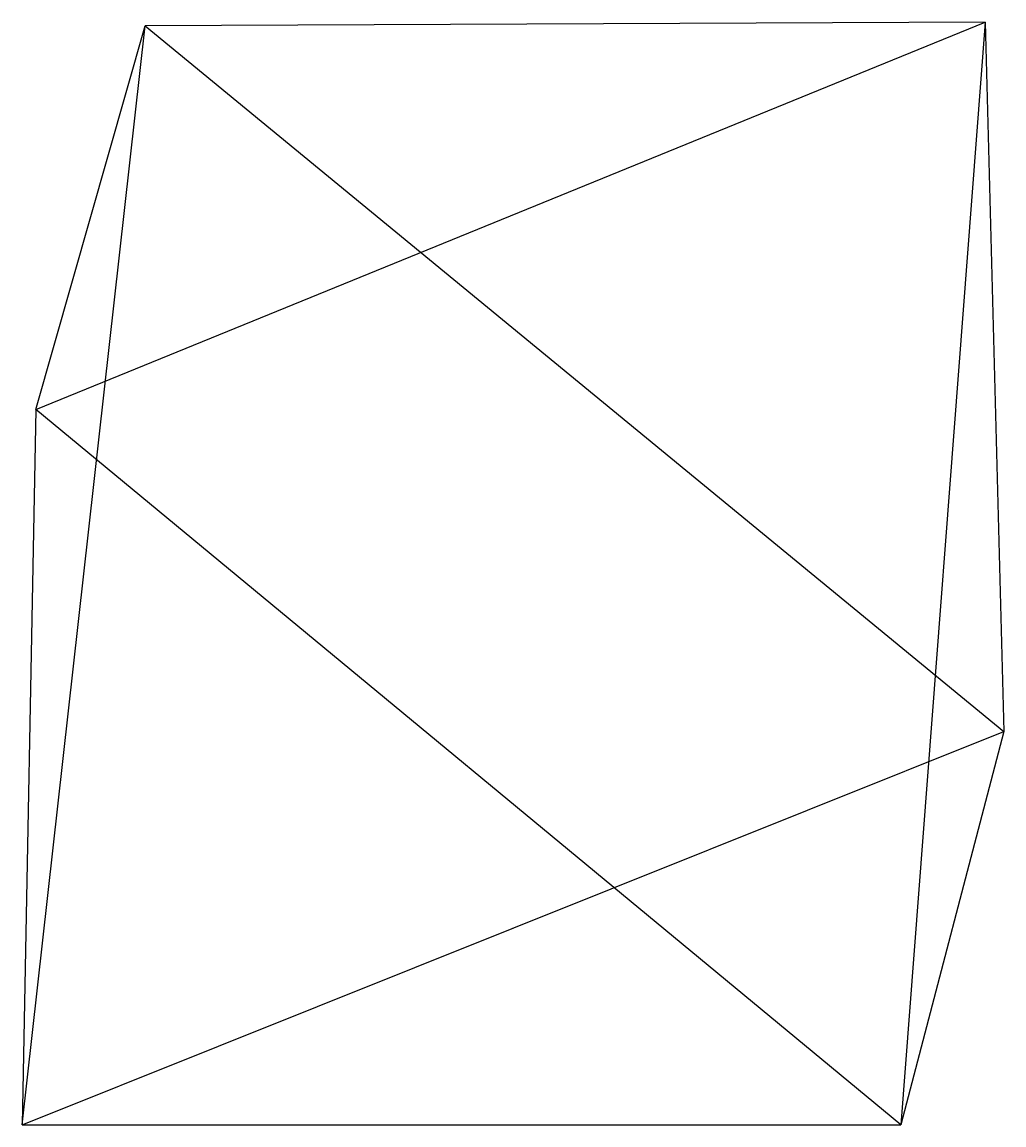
# Model space of a CAD drawing. Extents: x 0 to 30.2, y 0 to 33.9.
import ezdxf

# ---------------------------------------------------------------- set-up
doc = ezdxf.new("R2010")
doc.units = 0
doc.layers.get('0').update_dxf_attribs({"linetype": 'CONTINUOUS'})

msp = doc.modelspace()

# ---------------------------------------------------------------- linework, layer by layer
at = {"color": 7}
for p, q in [((0.421296, 21.995966), (29.592593, 33.90101)), ((29.592593, 33.90101), (3.777778, 33.789472)), ((29.592593, 33.90101), (27, 0)), ((29.592593, 33.90101), (30.166667, 12.092238)), ((0, 0), (3.777778, 33.789472)), ((0.421296, 21.995966), (3.777778, 33.789472)), ((3.777778, 33.789472), (30.166667, 12.092238)), ((0.421296, 21.995966), (0, 0)), ((27, 0), (0.421296, 21.995966)), ((0, 0), (30.166667, 12.092238)), ((30.166667, 12.092238), (27, 0)), ((0, 0), (27, 0))]:
    msp.add_line(p, q, dxfattribs=at)

doc.saveas('drawing.dxf')
